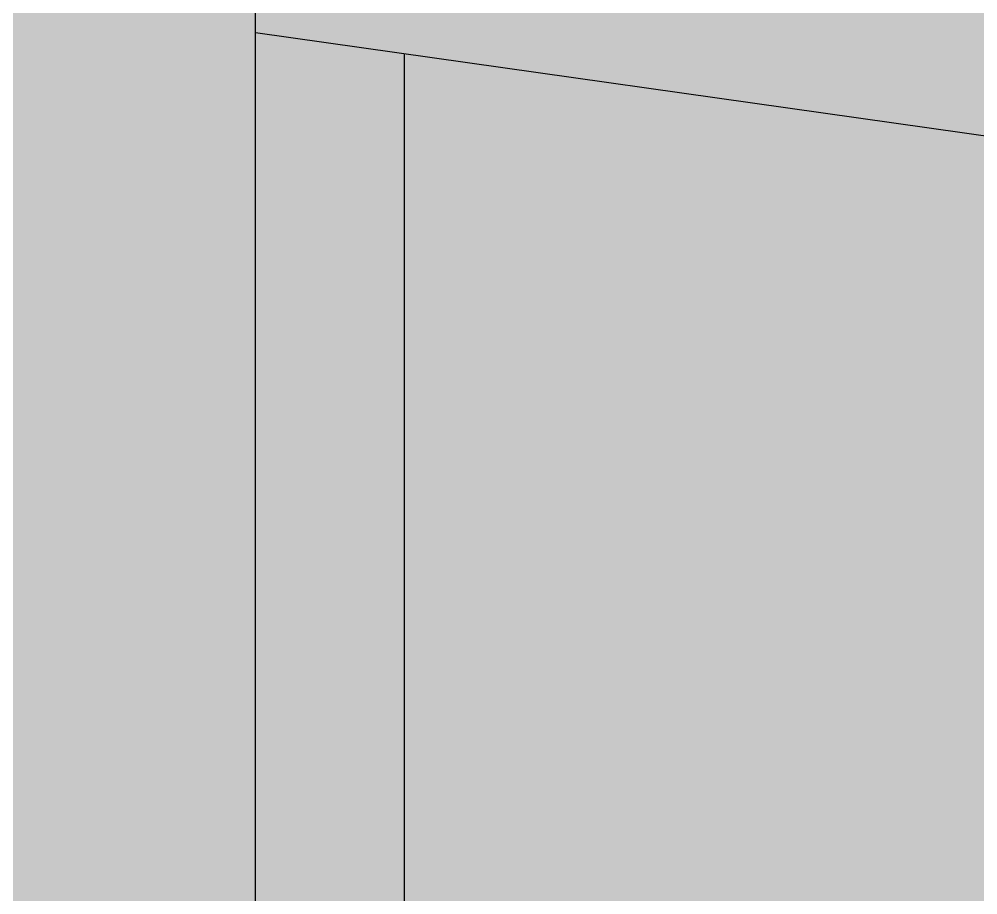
# Model space of a CAD drawing. Header units: metres. Extents: x 2773 to 296211, y -82189 to 61223.
# Drawn here: x 38340.1 to 38726.3, y 42200 to 42552.7 of the extents above; entities that cross this region are included whole.
import ezdxf

# ---------------------------------------------------------------- set-up
doc = ezdxf.new("R2010")
doc.units = ezdxf.units.M
doc.header["$LTSCALE"] = 0.5
for name, color, linetype in [('KON_025', 1, 'Continuous'), ('KON_050', 5, 'Continuous'), ('KON_SCHRAFF', 1, 'Continuous')]:
    doc.layers.add(name, color=color, linetype=linetype)

msp = doc.modelspace()

# ---------------------------------------------------------------- hatches: boundary and pattern name
at = {"layer": 'KON_025', "true_color": 0x636466, "transparency": 33554582}
h = msp.add_hatch(color=251, dxfattribs=at)
h.dxf.hatch_style = 1
h.paths.add_polyline_path([(37054.52, 42743.13), (36093.81, 42879.4), (36093.81, 42702.39), (37054.52, 42566.12)])
h.paths.add_polyline_path([(37616.54, 42663.42), (37468.9, 42684.36), (37468.9, 42507.35), (37616.54, 42486.41)])
h.paths.add_polyline_path([(38113.28, 42592.96), (37968.61, 42613.48), (37968.61, 42436.47), (38113.28, 42415.95)])
h.paths.add_polyline_path([(38495.35, 42538.76), (38495.35, 42361.76), (40774.95, 42038.42), (40774.95, 42215.43)])
h.paths.add_polyline_path([(43606.81, 41813.75), (40840.03, 42206.2), (40840.03, 42029.19), (43606.81, 41636.74)])
h.paths.add_polyline_path([(43666.81, 41805.24), (43666.81, 41628.23), (46310.71, 41253.22), (46310.71, 41430.23)])
h.paths.add_polyline_path([(46788.23, 41362.5), (46662.79, 41380.29), (46662.79, 41203.28), (46788.23, 41185.49)])
at = {"layer": 'KON_025', "true_color": 0x939598, "transparency": 33554687}
h = msp.add_hatch(color=252, dxfattribs=at)
h.dxf.hatch_style = 1
h.paths.add_polyline_path([(37468.9, 42744.36), (37298.67, 42768.5), (37298.67, 34635.82), (37468.9, 34635.82)])
h.paths.add_polyline_path([(37968.61, 42673.48), (37795.41, 42698.05), (37795.41, 34635.82), (37968.61, 34635.82)])
h.paths.add_polyline_path([(38292.15, 34635.82), (38435.35, 34635.82), (38435.35, 42607.28), (38292.15, 42627.59)])
at = {"layer": 'KON_SCHRAFF', "true_color": 0x636466}
h = msp.add_hatch(color=251, dxfattribs=at)
h.dxf.hatch_style = 1
h.paths.add_polyline_path([(46848.23, 41353.99), (46788.23, 41362.5), (46788.23, 38362.29), (46848.23, 38362.29)])
h.paths.add_polyline_path([(46848.23, 38362.29), (46788.23, 38362.29), (46662.79, 38362.29), (46662.79, 38302.29), (46848.23, 38302.29)])
h.paths.add_polyline_path([(46310.71, 38362.29), (38435.35, 38362.29), (38435.35, 38302.29), (45813.98, 38302.29), (46166.05, 38302.29), (46310.71, 38302.29)])
h.paths.add_polyline_path([(43666.81, 41805.24), (43606.81, 41813.75), (43606.81, 38362.29), (43666.81, 38362.29)])
h.paths.add_polyline_path([(46310.71, 41490.23), (38435.35, 42607.28), (38435.35, 42547.28), (46310.71, 41430.23)])
h.paths.add_polyline_path([(46848.23, 41413.99), (46662.79, 41440.29), (46662.79, 41380.29), (46832.74, 41356.19), (46848.23, 41353.99)])
h.paths.add_polyline_path([(40840.03, 42206.2), (40774.95, 42215.43), (40774.95, 38362.29), (40840.03, 38362.29)])
h.paths.add_polyline_path([(38495.35, 42538.76), (38435.35, 42547.28), (38435.35, 38362.29), (38495.35, 38362.29)])
h.paths.add_polyline_path([(37616.54, 42723.42), (37468.9, 42744.36), (37468.9, 42684.36), (37616.54, 42663.42)])
h.paths.add_polyline_path([(38113.28, 42652.96), (37968.61, 42673.48), (37968.61, 42613.48), (38113.28, 42592.96)])
h.paths.add_polyline_path([(37114.43, 42734.64), (37054.52, 42743.13), (37054.52, 38362.29), (37114.43, 38362.29)])
h.paths.add_polyline_path([(37114.43, 42794.64), (36033.83, 42947.91), (36033.83, 42887.91), (37114.43, 42734.64)])
h.paths.add_polyline_path([(36093.81, 42879.4), (36033.83, 42887.91), (36033.83, 38362.29), (36093.81, 38362.29)])
h.paths.add_polyline_path([(37114.43, 38362.29), (36093.81, 38362.29), (36033.83, 38362.29), (36033.83, 38302.29), (37114.43, 38302.29)])
h.paths.add_polyline_path([(37616.54, 38362.29), (37468.9, 38362.29), (37468.9, 38302.29), (37616.54, 38302.29)])
h.paths.add_polyline_path([(38113.28, 38362.29), (37968.61, 38362.29), (37968.61, 38302.29), (38113.28, 38302.29)])
at = {"layer": 'KON_SCHRAFF'}
h = msp.add_hatch(color=256, dxfattribs=at)
h.dxf.hatch_style = 1
h.set_gradient(color1=(199, 200, 202), rotation=45, name='CYLINDER')
h.paths.add_polyline_path([(37054.52, 42743.13), (36093.81, 42879.4), (36093.81, 38362.29), (37054.52, 38362.29)])
h.paths.add_polyline_path([(37468.9, 38362.29), (37616.54, 38362.29), (37616.54, 42663.42), (37468.9, 42684.36)])
h.paths.add_polyline_path([(38113.28, 42592.96), (37968.61, 42613.48), (37968.61, 38362.29), (38113.28, 38362.29)])
h.paths.add_polyline_path([(38495.35, 38362.29), (40774.95, 38362.29), (40774.95, 42215.43), (38495.35, 42538.76)])
h.paths.add_polyline_path([(40840.03, 38362.29), (43606.81, 38362.29), (43606.81, 41813.75), (40840.03, 42206.2)])
h.paths.add_polyline_path([(43666.81, 38362.29), (46310.71, 38362.29), (46310.71, 41430.23), (43666.81, 41805.24)])
h.paths.add_polyline_path([(46662.79, 38362.29), (46788.23, 38362.29), (46788.23, 41362.5), (46662.79, 41380.29)])

# ---------------------------------------------------------------- linework, layer by layer
at = {"layer": 'KON_025'}
for points in [[(46310.71, 41430.23), (38435.35, 42547.28)], [(38495.35, 38362.29), (38495.35, 42538.76)]]:
    msp.add_lwpolyline(points, dxfattribs=at)
at = {"layer": 'KON_050'}
msp.add_lwpolyline([(38435.35, 34635.82), (38435.35, 42607.28)], dxfattribs=at)

doc.saveas('drawing.dxf')
